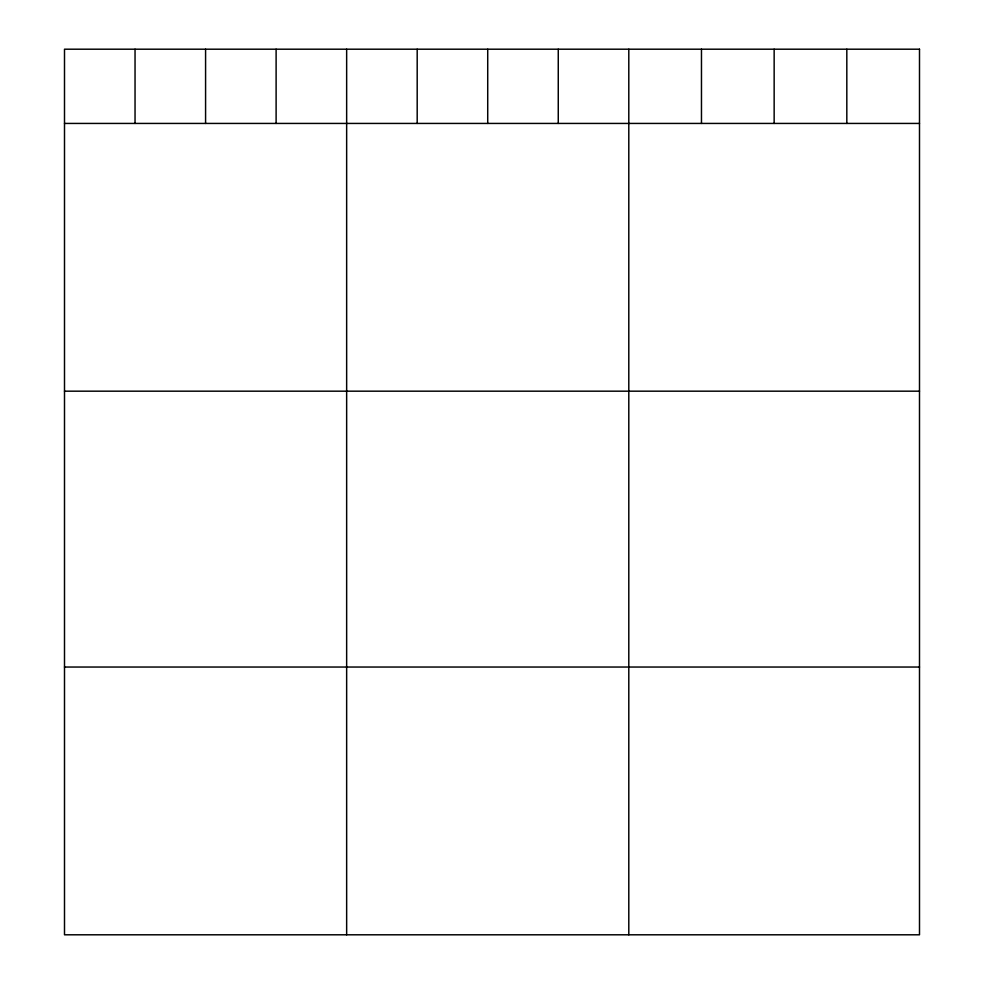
<?xml version="1.0" encoding="UTF-8"?>
<svg xmlns="http://www.w3.org/2000/svg" width="984" height="984" viewBox="0 0 984 984"><rect width="100%" height="100%" fill="white"/><g stroke="black" fill="none" stroke-linecap="round" stroke-linejoin="round"><path stroke-width="1.48" d="M64.501 123.43L919.499 123.43M64.501 391.177L919.499 391.177M64.501 667.041L919.499 667.041M846.818 49.2L846.818 123.43M774.15 49.2L774.15 123.43M701.469 49.2L701.469 123.43M628.801 49.2L628.801 934.8M558.26 49.2L558.26 123.43M487.72 49.2L487.72 123.43M417.191 49.2L417.191 123.43M346.651 49.2L346.651 934.8M276.11 49.2L276.11 123.43M205.582 49.2L205.582 123.43M135.042 49.2L135.042 123.43M919.499 49.2L64.501 49.2L64.501 934.8L919.499 934.8L919.499 49.2"/></g></svg>
